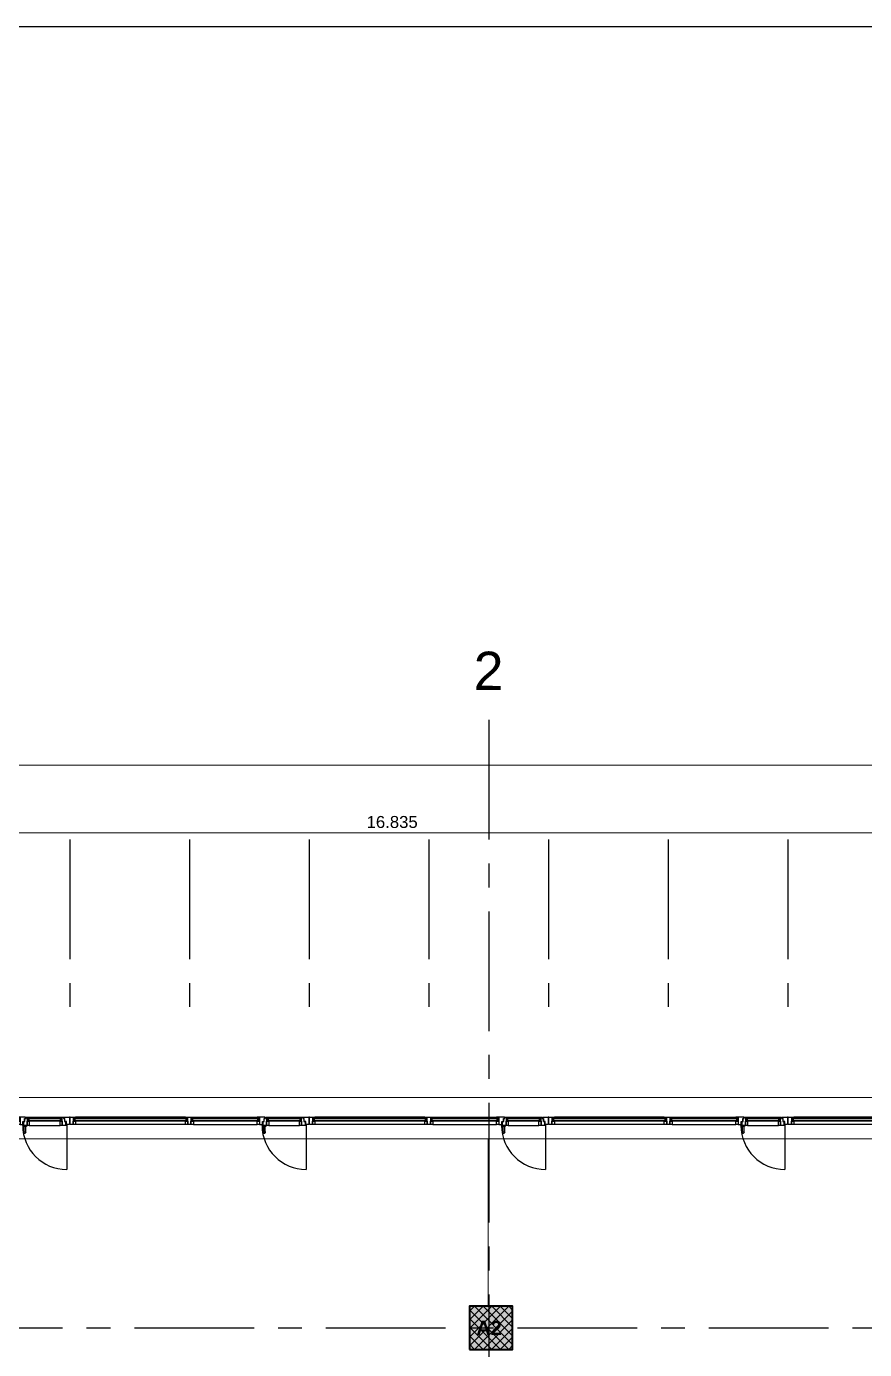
# Model space of a CAD drawing. Header units: millimetres. Extents: x -5 to 111, y -3 to 86.
# Drawn here: x 10.27 to 19.02, y 72.42 to 86.24 of the extents above; entities that cross this region are included whole.
import ezdxf

# ---------------------------------------------------------------- set-up
doc = ezdxf.new("R2010")
doc.units = ezdxf.units.MM
doc.linetypes.add('MITTE', pattern=[2, 1.25, -0.25, 0.25, -0.25])
for name, color, linetype, lineweight in [('A1------D-', 9, 'Continuous', 18), ('A1------W-', 9, 'Continuous', 25), ('A1E00---E-', 3, 'MITTE', 25), ('A1E00---T-', 3, 'Continuous', 25), ('A1E2----E-', 4, 'Continuous', 35), ('A1E2----H-', 5, 'Continuous', 18), ('A1E5----E-', 3, 'Continuous', 25), ('A1M62---E-', 5, 'Continuous', 18), ('A1Z21---E-', 210, 'Continuous', 18), ('A1Z23---E-', 214, 'Continuous', 18)]:
    doc.layers.add(name, color=color, linetype=linetype, lineweight=lineweight)
doc.layers.add('A1------H-', color=8, linetype='Continuous')
doc.styles.add('ARIAL', font='ARIAL.TTF')
doc.styles.add('ARIALFETT', font='ARIALBD.TTF')
doc.dimstyles.new('MST1_50m', dxfattribs={"dimtxt": 0.125, "dimasz": 0.05, "dimexe": 0.05, "dimexo": 0.1, "dimgap": 0.05, "dimtad": 1, "dimdec": 3, "dimzin": 9, "dimdsep": 46, "dimtxsty": 'ARIAL', "dimblk": 'ORIGIN', "dimcen": 0, "dimse1": 1, "dimse2": 1, "dimclrd": 256, "dimclre": 256, "dimclrt": 256, "dimadec": 0, "dimazin": 0, "dimtfac": 1, "dimtdec": 3, "dimtix": 1, "dimtmove": 0, "dimatfit": 3, "dimldrblk": 'ORIGIN', "dimfxl": 0, "dimlwd": -1, "dimlwe": -1, "dimarcsym": 0})

# ---------------------------------------------------------------- blocks, each defined once
blk = doc.blocks.new('Gruppe-350')
at = {"layer": 'A1E5----E-'}
blk.add_line((-0.031, -0.088), (-0.031, -0.548), dxfattribs=at)
blk.add_arc((-0.031, -0.088), 0.46, 180, 270, dxfattribs=at)
blk = doc.blocks.new('Gruppe-351')
at = {"layer": 'A1E5----E-'}
blk.add_lwpolyline([(-0.4825, -0.088), (-0.4525, -0.088), (-0.4525, -0.098), (-0.4825, -0.098)], close=True, dxfattribs=at)
at = {"layer": 'A1E5----E-', "flags": 128}
blk.add_lwpolyline([(-0.4775, -0.158, 0.4142136), (-0.4675, -0.168, 0.4142136), (-0.4575, -0.158), (-0.4575, -0.098), (-0.4775, -0.098), (-0.4775, -0.158)], format="xyb", close=True, dxfattribs=at)
at = {"layer": 'A1E5----E-'}
blk.add_circle((-0.4675, -0.158), 0.01, dxfattribs=at)
blk = doc.blocks.new('Fassadentyp 15')
at = {"layer": 'A1E5----E-'}
for p, q in [((-1.291, 0), (-2.439, 0)), ((-1.209, 0), (-0.543, 0)), ((-0.422, 0), (-0.1, 0)), ((-1.291, -0.077), (-2.439, -0.077)), ((-1.209, -0.077), (-0.543, -0.077)), ((-0.422, -0.088), (-0.1, -0.088))]:
    blk.add_line(p, q, dxfattribs=at)
for points in [[(-2.464, -0.009), (-2.464, -0.077), (-2.496, -0.077), (-2.496, -0.009), (-2.496, 0), (-2.439, 0), (-2.439, -0.009)], [(-1.234, -0.077), (-1.266, -0.077), (-1.266, -0.009), (-1.291, -0.009), (-1.291, 0), (-1.209, 0), (-1.209, -0.009), (-1.234, -0.009)], [(-0.518, -0.077), (-0.488, -0.077), (-0.488, -0.047), (-0.471, -0.047), (-0.471, -0.017), (-0.461, -0.017), (-0.461, 0), (-0.543, 0), (-0.543, -0.009), (-0.518, -0.009)], [(-0.444, -0.063), (-0.444, -0.088), (-0.491, -0.088), (-0.491, -0.077), (-0.4795, -0.077), (-0.4795, -0.047), (-0.468, -0.047), (-0.468, -0.017), (-0.456, -0.017), (-0.456, 0), (-0.422, 0), (-0.422, -0.009), (-0.444, -0.009)], [(-0.031, -0.088), (-0.078, -0.088), (-0.078, -0.063), (-0.078, -0.009), (-0.1, -0.009), (-0.1, 0), (-0.066, 0), (-0.066, -0.017), (-0.054, -0.017), (-0.054, -0.047), (-0.0425, -0.047), (-0.0425, -0.077), (-0.031, -0.077)], [(-0.061, 0), (-0.004, 0), (-0.004, -0.009), (-0.004, -0.0366), (-0.004, -0.077), (-0.034, -0.077), (-0.034, -0.047), (-0.051, -0.047), (-0.051, -0.017), (-0.061, -0.017)], [(-2.464, -0.042), (-2.439, -0.042), (-2.439, -0.077), (-2.464, -0.077)], [(-2.457, -0.009), (-1.273, -0.009), (-1.273, -0.017), (-2.457, -0.017)], [(-2.457, -0.017), (-2.447, -0.017), (-2.447, -0.033), (-2.457, -0.033)], [(-2.457, -0.033), (-1.273, -0.033), (-1.273, -0.0375), (-2.457, -0.0375)], [(-2.457, -0.0375), (-1.273, -0.0375), (-1.273, -0.042), (-2.457, -0.042)], [(-1.291, -0.042), (-1.266, -0.042), (-1.266, -0.077), (-1.291, -0.077)], [(-1.283, -0.017), (-1.273, -0.017), (-1.273, -0.033), (-1.283, -0.033)], [(-1.234, -0.042), (-1.209, -0.042), (-1.209, -0.077), (-1.234, -0.077)], [(-1.227, -0.009), (-0.525, -0.009), (-0.525, -0.017), (-1.227, -0.017)], [(-1.227, -0.017), (-1.217, -0.017), (-1.217, -0.033), (-1.227, -0.033)], [(-1.227, -0.033), (-0.525, -0.033), (-0.525, -0.0375), (-1.227, -0.0375)], [(-1.227, -0.0375), (-0.525, -0.0375), (-0.525, -0.042), (-1.227, -0.042)], [(-0.543, -0.042), (-0.518, -0.042), (-0.518, -0.077), (-0.543, -0.077)], [(-0.535, -0.017), (-0.525, -0.017), (-0.525, -0.033), (-0.535, -0.033)], [(-0.444, -0.042), (-0.422, -0.042), (-0.422, -0.088), (-0.444, -0.088)], [(-0.437, -0.009), (-0.085, -0.009), (-0.085, -0.017), (-0.437, -0.017)], [(-0.437, -0.017), (-0.427, -0.017), (-0.427, -0.033), (-0.437, -0.033)], [(-0.437, -0.033), (-0.085, -0.033), (-0.085, -0.0375), (-0.437, -0.0375)], [(-0.437, -0.0375), (-0.085, -0.0375), (-0.085, -0.042), (-0.437, -0.042)], [(-0.1, -0.042), (-0.078, -0.042), (-0.078, -0.088), (-0.1, -0.088)], [(-0.095, -0.017), (-0.085, -0.017), (-0.085, -0.033), (-0.095, -0.033)]]:
    blk.add_lwpolyline(points, close=True, dxfattribs=at)
for p in [(-2.5, 0), (0, 0)]:
    blk.add_point(p, dxfattribs=at)
for name in ['Gruppe-350', 'Gruppe-351']:
    blk.add_blockref(name, (0, 0), dxfattribs=at)
blk = doc.blocks.new('_Origin')
at = {"color": 0, "linetype": 'ByBlock', "lineweight": -2}
blk.add_line((0, 0), (-1, 0), dxfattribs=at)
for points in [[(0, 0), (0, 1)], [(0, 0), (0, -1)]]:
    blk.add_lwpolyline(points)
blk.add_circle((0, 0), 0.5, dxfattribs=at)
blk = doc.blocks.new('*D242')
at = {"layer": 'A1------D-', "transparency": 16777216}
blk.add_line((5.725, 77.819), (22.46, 77.819), dxfattribs=at)
at = {"layer": 'Defpoints', "color": 0, "transparency": 16777216}
for p in [(22.51, 77.819), (5.675, 74.625), (22.51, 74.625)]:
    blk.add_point(p, dxfattribs=at)
at = {"layer": 'A1------D-', "transparency": 16777216, "xscale": 0.05, "yscale": 0.05, "zscale": 0.05, "rotation": 180}
blk.add_blockref('_Origin', (5.675, 77.819), dxfattribs=at)
at = {"layer": 'A1------D-', "transparency": 16777216, "xscale": 0.05, "yscale": 0.05, "zscale": 0.05}
blk.add_blockref('_Origin', (22.51, 77.819), dxfattribs=at)
at = {"layer": 'A1------D-', "transparency": 16777216, "insert": (14.092, 77.933), "char_height": 0.125, "attachment_point": 5, "style": 'ARIAL'}
blk.add_mtext('16.835', dxfattribs=at)
blk = doc.blocks.new('*D250')
at = {"layer": 'A1------D-', "transparency": 16777216}
blk.add_line((5.295, 78.528), (84.625, 78.528), dxfattribs=at)
at = {"layer": 'Defpoints', "color": 0, "transparency": 16777216}
for p in [(84.675, 78.528), (5.245, 75.055), (84.675, 74.775)]:
    blk.add_point(p, dxfattribs=at)
at = {"layer": 'A1------D-', "transparency": 16777216, "xscale": 0.05, "yscale": 0.05, "zscale": 0.05, "rotation": 180}
blk.add_blockref('_Origin', (5.245, 78.528), dxfattribs=at)
at = {"layer": 'A1------D-', "transparency": 16777216, "xscale": 0.05, "yscale": 0.05, "zscale": 0.05}
blk.add_blockref('_Origin', (84.675, 78.528), dxfattribs=at)
at = {"layer": 'A1------D-', "transparency": 16777216, "insert": (44.96, 78.642), "char_height": 0.125, "attachment_point": 5, "style": 'ARIAL'}
blk.add_mtext('79.43', dxfattribs=at)
blk = doc.blocks.new('2011.DM.04.071H', base_point=(10.7, 56.119))
at = {"layer": 'A1Z21---E-'}
blk.add_lwpolyline([(5.675, 74.625), (15.094, 74.625), (15.094, 72.875), (14.9, 72.875), (14.9, 72.425), (15.35, 72.425), (15.35, 72.875), (15.094, 72.875), (15.094, 74.625), (22.51, 74.625), (22.51, 72.9), (22.373, 72.9), (22.373, 72.425), (22.537, 72.425), (22.598, 72.425), (22.598, 69.056)], dxfattribs=at)
at = {"layer": 'A1Z21---E-', "style": 'ARIAL', "flags": 1}
blk.add_attdef('C_NUMBER', (10.7, 56.119), '', height=10, dxfattribs=at)

msp = doc.modelspace()

# ---------------------------------------------------------------- hatches: boundary and pattern name
at = {"layer": 'A1------H-'}
msp.add_hatch(color=256, dxfattribs=at).paths.add_polyline_path([(14.9, 72.425), (15.35, 72.425), (15.35, 72.875), (14.9, 72.875)])
msp.add_hatch(color=256, dxfattribs=at).paths.add_polyline_path([(14.9, 72.425), (15.35, 72.425), (15.35, 72.875), (14.9, 72.875)])
at = {"layer": 'A1E2----H-'}
h = msp.add_hatch(dxfattribs=at)
h.set_pattern_fill('ANSI37', color=256, scale=0.02, style=0)
h.paths.add_polyline_path([(14.9, 72.425), (15.35, 72.425), (15.35, 72.875), (14.9, 72.875)])

# ---------------------------------------------------------------- linework, layer by layer
at = {"layer": 'A1------W-', "flags": 128}
msp.add_lwpolyline([(-4.5891, 86.243), (110.9109, 86.243), (110.9109, -2.857), (-4.5891, -2.857)], close=True, dxfattribs=at)
at = {"layer": 'A1E00---E-'}
for p, q in [((15.1, 79), (15.1, 14.9776)), ((10.725, 77.7515), (10.725, 75.9715)), ((11.975, 77.7515), (11.975, 75.9715)), ((13.225, 77.7515), (13.225, 75.9715)), ((14.475, 77.7515), (14.475, 75.9715)), ((15.725, 77.7515), (15.725, 75.9715)), ((16.975, 77.7515), (16.975, 75.9715)), ((18.225, 77.7515), (18.225, 75.9715)), ((1.4, 72.65), (89.8, 72.65))]:
    msp.add_line(p, q, dxfattribs=at)
at = {"layer": 'A1E2----E-', "flags": 128}
msp.add_lwpolyline([(14.9, 72.425), (15.35, 72.425), (15.35, 72.875), (14.9, 72.875), (14.9, 72.425)], dxfattribs=at)
msp.add_lwpolyline([(14.9, 72.425), (15.35, 72.425), (15.35, 72.875), (14.9, 72.875), (14.9, 72.425)], dxfattribs=at)
at = {"layer": 'A1M62---E-'}
for p, q in [((22.6, 75.055), (5.245, 75.055)), ((5.675, 74.625), (22.6, 74.625))]:
    msp.add_line(p, q, dxfattribs=at)
at = {"layer": 'A1Z23---E-'}
msp.add_lwpolyline([(84.675, 74.775), (30.23, 74.775), (30.23, 75.48), (25.4033, 75.48), (25.4033, 74.22), (27.03, 74.22), (27.03, 73.9), (24.38, 73.9), (24.38, 74.22), (25.4033, 74.22), (25.4033, 75.48), (22.6, 75.48), (22.6, 75.055), (5.245, 75.055), (5.245, 57.4277)], dxfattribs=at)

# ---------------------------------------------------------------- block references
at = {"layer": 'A1E5----E-'}
for p in [(10.725, 74.852), (13.225, 74.852), (15.725, 74.852), (18.225, 74.852), (20.725, 74.852)]:
    msp.add_blockref('Fassadentyp 15', p, dxfattribs=at)
at = {"layer": 'A1Z21---E-'}
msp.add_blockref('2011.DM.04.071H', (10.6996, 56.119), dxfattribs=at)

# ---------------------------------------------------------------- texts
at = {"layer": 'A1E00---T-', "style": 'ARIAL'}
msp.add_text('2', height=0.4, rotation=359.87291, dxfattribs=at).set_placement((14.9434, 79.3129))
at = {"layer": 'A1E00---T-', "style": 'ARIALFETT'}
msp.add_text('A2', height=0.15, dxfattribs=at).set_placement((14.97, 72.5739))

# ---------------------------------------------------------------- dimensions: what is measured, and where the dimension line sits
at = {"layer": 'A1------D-'}
for base, p1, p2, picture, middle in [((84.675, 78.5279), (5.245, 75.055), (84.675, 74.775), '*D250', (44.96, 78.6418)), ((22.51, 77.819), (5.675, 74.625), (22.51, 74.625), '*D242', (14.0925, 77.9329))]:
    dim = msp.add_linear_dim(base=base, p1=p1, p2=p2, dimstyle='MST1_50m', dxfattribs=at)
    dim.commit()
    dim.dimension.update_dxf_attribs({"geometry": picture, "text_midpoint": middle})

doc.saveas('drawing.dxf')
